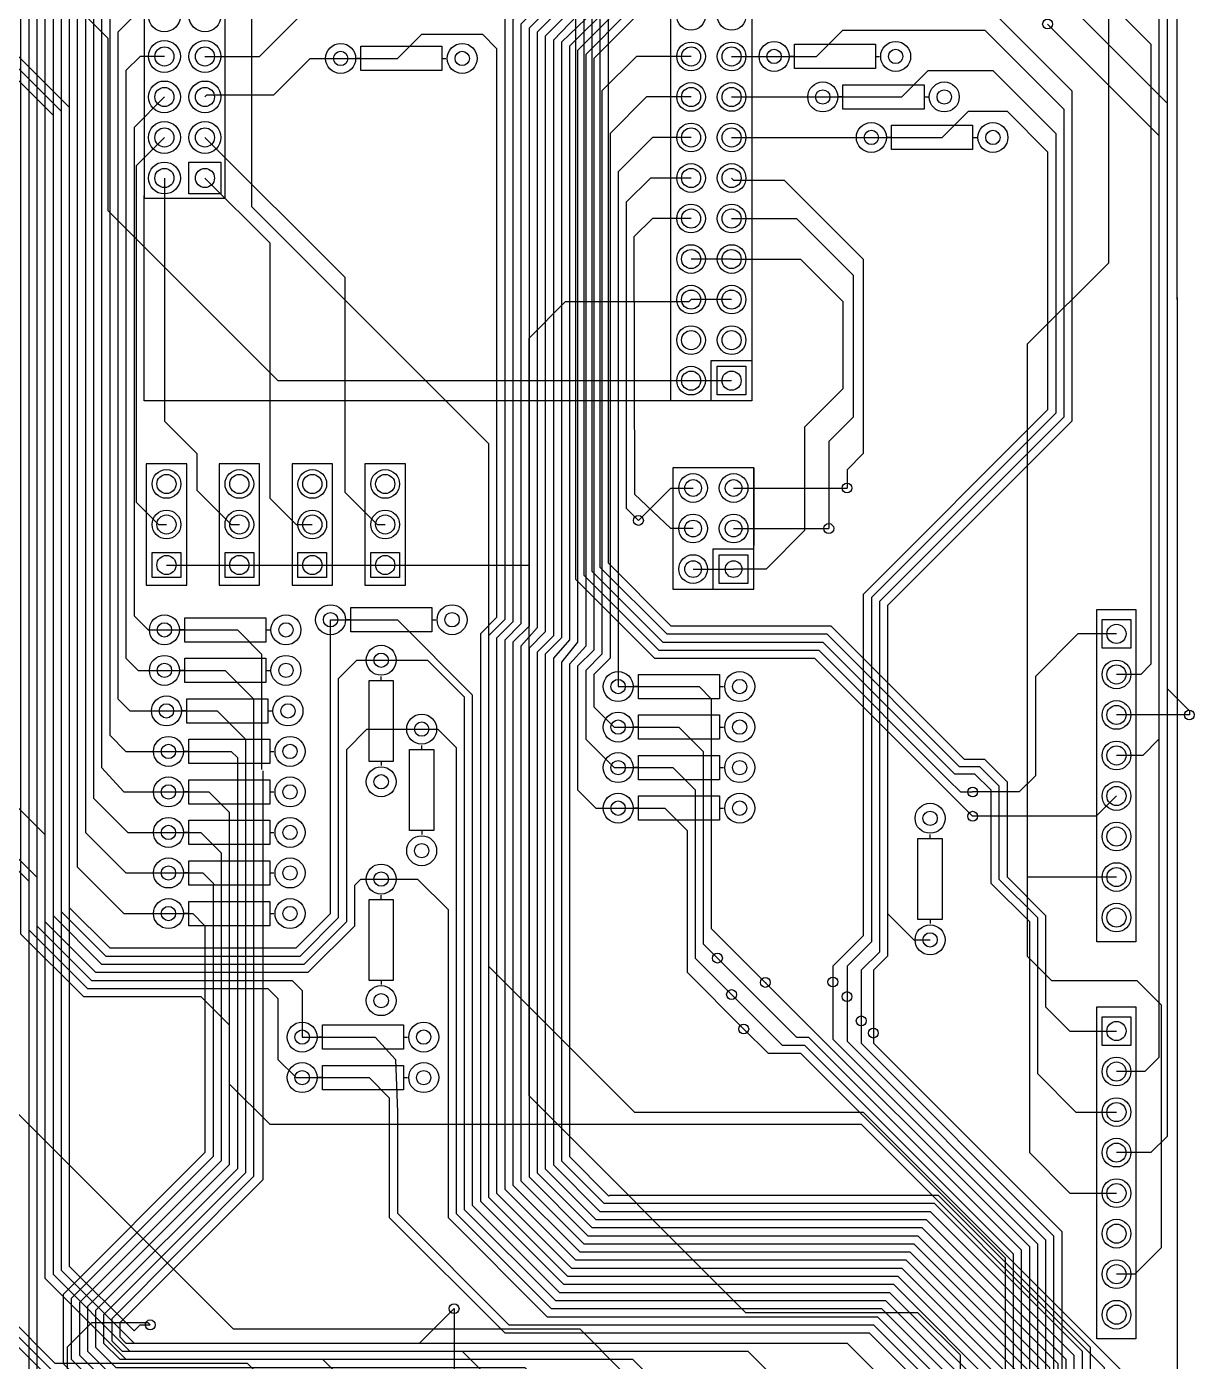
# Model space of a CAD drawing. Header units: millimetres. Extents: x 7 to 471, y -359 to -66.
# Drawn here: x 282.8 to 356, y -192.3 to -108.6 of the extents above; entities that cross this region are included whole.
import ezdxf

# ---------------------------------------------------------------- set-up
doc = ezdxf.new("R2010")
doc.units = ezdxf.units.MM

msp = doc.modelspace()

# ---------------------------------------------------------------- linework, layer by layer
for points in [[(241.935, -78.232), (247.777, -72.39), (348.234, -72.39), (350.647, -74.803), (350.647, -81.661), (350.647, -81.788), (350.647, -81.788), (350.647, -123.444)], [(354.965, -125.73), (354.965, -73.152)], [(249.428, -75.819), (272.669, -75.819), (276.733, -79.883), (276.733, -98.171), (287.909, -109.347), (287.909, -120.142), (298.577, -130.81), (327.025, -130.81)], [(318.897, -83.439), (318.897, -107.18), (316.357, -109.601), (316.357, -146.939), (315.341, -147.955), (315.341, -180.213), (318.516, -183.388), (339.217, -183.388), (347.98, -192.151), (347.98, -230.759), (340.106, -238.633), (330.581, -238.633), (329.565, -239.649), (329.565, -241.046)], [(319.405, -83.566), (319.405, -107.315), (316.865, -109.855), (316.865, -147.066), (315.849, -148.209), (315.849, -179.959), (318.77, -182.88), (339.471, -182.88), (348.488, -191.897), (348.488, -231.013), (340.36, -239.141), (337.185, -239.141), (336.677, -239.649), (336.677, -241.046)], [(319.913, -83.947), (319.913, -107.569), (317.373, -110.109), (317.373, -147.193), (316.357, -148.463), (316.357, -179.705), (319.024, -182.372), (339.725, -182.372), (348.996, -191.643), (348.996, -231.267), (343.789, -236.474), (343.789, -241.046)], [(311.023, -85.217), (311.023, -87.757), (309.88, -88.9), (298.704, -88.9), (297.053, -90.551), (297.053, -98.044), (296.926, -98.171), (296.926, -119.888), (311.785, -134.747), (311.785, -167.513)], [(282.956, -90.551), (282.956, -165.227), (286.639, -168.91), (297.487, -168.91)], [(320.421, -92.202), (320.421, -107.823), (317.881, -110.363), (317.881, -147.447), (316.865, -148.59), (316.865, -179.451), (319.331, -181.917), (319.387, -181.864), (339.979, -181.864), (349.504, -191.389), (349.504, -236.982), (350.901, -238.379), (350.901, -241.046)], [(283.464, -92.964), (283.464, -164.973), (286.893, -168.402), (299.466, -168.402), (300.101, -169.037), (300.101, -171.958)], [(282.448, -95.123), (282.448, -165.481), (286.385, -169.418), (293.751, -169.418), (295.529, -171.196), (295.529, -174.879), (298.069, -177.419), (335.153, -177.419), (350.393, -192.659), (350.393, -194.691)], [(283.972, -94.869), (283.972, -164.719), (287.147, -167.894), (300.482, -167.894), (303.403, -164.973), (303.403, -162.433), (303.784, -162.052), (305.054, -162.052)], [(284.48, -95.25), (284.48, -164.338), (287.528, -167.386), (300.228, -167.386), (302.895, -164.719), (302.895, -153.924), (304.165, -152.654), (307.594, -152.654)], [(291.465, -95.25), (291.338, -95.123), (288.671, -95.123), (286.004, -97.79), (286.004, -111.125)], [(324.485, -95.25), (324.358, -95.377), (319.913, -95.377), (317.246, -98.044), (317.246, -143.256), (322.199, -148.209), (332.232, -148.209), (342.138, -158.115)], [(327.025, -95.25), (346.71, -95.25), (354.33, -102.87), (354.33, -150.114), (355.727, -151.511), (355.727, -151.765)], [(291.465, -97.79), (289.306, -97.79), (286.512, -100.584), (286.512, -111.76)], [(301.498, -98.806), (304.546, -98.806), (305.943, -97.409), (314.452, -97.409), (316.865, -99.822), (316.865, -106.172), (314.325, -108.712), (314.325, -110.236)], [(324.485, -97.79), (319.532, -97.79), (317.754, -99.568), (317.754, -143.002), (322.453, -147.701), (332.486, -147.701), (340.614, -155.829)], [(327.025, -97.79), (345.44, -97.79), (353.822, -106.172), (353.822, -153.289), (352.806, -154.305), (351.155, -154.305)], [(245.872, -103.886), (245.872, -99.695), (247.015, -98.552), (270.256, -98.552), (282.194, -110.49), (282.194, -176.657), (295.783, -190.246), (317.5, -190.246), (320.294, -193.04), (320.294, -201.676), (322.326, -203.708)], [(250.317, -103.886), (250.317, -100.838), (251.841, -99.314), (271.145, -99.314), (285.496, -113.665), (285.496, -186.309), (289.56, -190.373), (289.941, -189.992), (290.576, -189.992)], [(305.308, -101.219), (309.753, -101.219), (312.039, -98.933), (314.833, -98.933), (316.357, -100.457), (316.357, -105.918), (313.817, -108.458), (313.817, -110.109)], [(252.857, -103.886), (252.857, -101.346), (254.381, -99.822), (270.891, -99.822), (284.988, -113.919), (284.988, -186.563), (289.56, -191.135), (307.467, -191.135), (309.626, -188.976)], [(255.397, -103.886), (255.397, -101.854), (256.921, -100.33), (270.637, -100.33), (284.48, -114.173), (284.48, -186.817), (289.306, -191.643), (310.134, -191.643), (312.293, -193.802), (312.293, -199.39), (314.071, -201.168), (315.341, -201.168)], [(291.465, -100.33), (288.544, -100.33), (287.02, -101.854), (287.02, -111.76)], [(324.485, -100.33), (320.675, -100.33), (318.262, -102.743), (318.262, -142.748), (322.707, -147.193), (332.74, -147.193), (339.598, -154.051)], [(327.025, -100.33), (343.916, -100.33), (353.314, -109.728), (353.314, -148.59), (352.679, -149.225), (351.155, -149.225)], [(263.017, -103.886), (263.017, -102.362), (263.398, -101.981), (270.002, -101.981), (276.225, -108.204), (276.225, -151.511), (283.972, -159.258), (283.972, -187.071), (289.052, -192.151), (301.371, -192.151), (305.435, -196.215), (305.435, -202.184), (306.959, -203.708), (308.229, -203.708)], [(291.465, -102.87), (289.052, -102.87), (287.528, -104.394), (287.528, -116.713)], [(302.133, -104.267), (304.8, -104.267), (306.324, -102.743), (314.579, -102.743), (315.849, -104.013), (315.849, -105.664), (313.309, -108.204), (313.309, -110.617)], [(321.437, -102.87), (318.717, -105.59), (318.77, -105.646), (318.77, -142.494), (322.961, -146.685), (332.994, -146.685), (341.302, -154.993), (342.572, -154.993), (343.789, -156.21), (343.789, -162.052), (346.202, -164.465), (346.202, -174.244), (348.615, -176.657), (351.155, -176.657)], [(285.496, -104.013), (285.496, -163.83), (288.036, -166.37), (299.72, -166.37), (301.879, -164.211), (301.879, -148.598), (301.879, -145.796)], [(317.373, -105.029), (317.373, -106.426), (314.833, -108.966), (314.833, -146.304), (313.817, -147.447), (313.817, -180.975), (317.754, -184.912), (338.455, -184.912), (346.456, -192.913), (346.456, -229.997), (339.344, -237.109), (309.753, -237.109), (308.229, -238.633), (308.229, -241.046)], [(291.465, -105.41), (289.56, -105.41), (288.036, -106.934), (288.036, -118.364)], [(301.244, -107.569), (303.53, -107.569), (305.054, -106.045), (310.769, -106.045), (312.801, -108.077), (312.801, -110.49)], [(317.881, -105.537), (317.881, -106.672), (315.341, -109.22), (315.341, -146.558), (314.325, -147.574), (314.325, -180.721), (318.008, -184.404), (338.709, -184.404), (346.964, -192.659), (346.964, -230.251), (339.598, -237.617), (316.611, -237.617), (315.341, -238.887), (315.341, -241.046)], [(318.389, -106.053), (318.389, -106.807), (315.849, -109.474), (315.849, -146.804), (314.833, -147.82), (314.833, -180.467), (318.262, -183.896), (338.963, -183.896), (347.472, -192.405), (347.472, -230.505), (339.852, -238.125), (323.723, -238.125), (322.453, -239.395), (322.453, -241.046)], [(324.485, -105.41), (321.31, -105.41), (319.278, -107.442), (319.278, -142.24), (323.215, -146.177), (333.248, -146.177), (340.106, -153.035)], [(347.98, -107.061), (354.33, -113.411), (354.33, -178.181), (353.314, -179.197), (351.155, -179.197)], [(284.988, -107.569), (284.988, -164.084), (287.782, -166.878), (299.974, -166.878), (302.387, -164.465), (302.387, -149.479), (303.53, -148.336), (305.054, -148.336)], [(294.005, -110.49), (297.434, -110.49), (300.355, -107.569), (301.244, -107.569)], [(291.465, -107.95), (289.56, -107.95), (288.544, -108.966), (288.544, -119.126)], [(324.485, -107.95), (321.056, -107.95), (318.389, -110.617), (318.389, -147.32)], [(327.025, -107.95), (327.152, -108.077), (343.789, -108.077), (348.361, -112.649), (348.361, -133.35), (336.804, -144.907), (336.804, -166.878), (335.915, -167.767), (335.915, -171.704)], [(346.837, -108.458), (353.822, -115.443), (353.822, -173.228), (352.933, -174.117), (351.155, -174.117)], [(302.514, -110.617), (306.07, -110.617), (307.594, -109.093), (311.404, -109.093), (312.293, -109.982), (312.293, -145.656), (311.277, -146.672), (311.277, -182.245), (316.484, -187.452), (337.185, -187.452), (343.916, -194.183), (343.916, -210.185), (337.439, -216.662), (330.708, -216.662), (329.946, -217.424), (329.946, -218.567)], [(329.692, -110.49), (332.359, -110.49), (334.01, -108.839), (342.9, -108.839), (347.853, -113.792), (347.853, -133.096), (336.296, -144.653), (336.296, -166.624), (335.153, -167.767), (335.153, -170.942)], [(313.817, -110.109), (313.817, -146.058), (312.801, -147.074), (312.801, -181.483), (317.246, -185.928), (337.947, -185.928), (345.44, -193.421), (345.44, -229.489), (338.836, -236.093), (294.894, -236.093), (294.005, -236.982), (294.005, -241.046)], [(314.325, -110.155), (314.325, -146.192), (313.309, -147.208), (313.309, -181.229), (317.5, -185.42), (338.201, -185.42), (345.948, -193.167), (345.948, -229.743), (339.09, -236.601), (302.895, -236.601), (301.117, -238.379), (301.117, -241.046)], [(303.784, -110.617), (303.784, -109.855)], [(303.784, -109.855), (308.864, -109.855)], [(308.864, -109.855), (308.864, -110.617)], [(330.962, -110.49), (330.962, -109.728)], [(330.962, -109.728), (336.042, -109.728)], [(336.042, -109.728), (336.042, -110.49)], [(286.004, -111.125), (286.004, -161.29), (288.925, -164.211), (291.719, -164.211)], [(313.309, -110.617), (313.309, -145.926), (312.293, -146.942), (312.293, -181.737), (316.992, -186.436), (337.693, -186.436), (344.932, -193.675), (344.932, -229.235), (338.582, -235.585), (289.052, -235.585), (286.893, -237.744), (286.893, -241.046)], [(291.465, -110.49), (289.941, -110.49), (289.052, -111.379), (289.052, -127.381)], [(294.005, -113.03), (294.132, -112.903), (298.323, -112.903), (300.609, -110.617), (302.514, -110.617)], [(303.784, -110.617), (303.53, -110.617)], [(303.784, -111.379), (303.784, -110.617)], [(308.864, -110.617), (309.118, -110.617)], [(308.864, -110.617), (308.864, -111.379)], [(312.801, -110.49), (312.801, -145.791), (311.785, -146.807), (311.785, -181.991), (316.738, -186.944), (337.439, -186.944), (344.424, -193.929), (344.424, -210.439), (337.185, -217.678), (337.185, -218.567)], [(324.485, -110.49), (321.056, -110.49), (318.897, -112.649), (318.897, -139.446)], [(327.025, -110.49), (329.692, -110.49)], [(330.962, -110.49), (330.708, -110.49)], [(330.962, -111.252), (330.962, -110.49)], [(336.042, -111.252), (330.962, -111.252)], [(336.042, -110.49), (336.296, -110.49)], [(336.042, -110.49), (336.042, -111.252)], [(286.512, -111.76), (286.512, -159.131), (289.052, -161.671), (291.719, -161.671)], [(287.02, -111.76), (287.02, -156.972), (289.179, -159.131), (291.719, -159.131)], [(308.864, -111.379), (303.784, -111.379)], [(332.74, -113.03), (337.693, -113.03), (339.344, -111.379), (343.408, -111.379), (347.345, -115.316), (347.345, -132.842), (335.788, -144.399), (335.788, -165.989), (334.264, -167.513), (334.264, -169.418)], [(334.01, -113.03), (334.01, -112.268)], [(334.01, -112.268), (339.09, -112.268)], [(339.09, -112.268), (339.09, -113.03)], [(291.465, -113.03), (289.56, -114.935), (289.56, -142.875)], [(324.485, -113.03), (321.691, -113.03), (319.405, -115.316), (319.405, -141.351)], [(327.025, -113.03), (332.74, -113.03)], [(334.01, -113.03), (333.756, -113.03)], [(334.01, -113.792), (334.01, -113.03)], [(339.09, -113.03), (339.344, -113.03)], [(339.09, -113.03), (339.09, -113.792)], [(335.788, -115.57), (340.233, -115.57), (341.884, -113.919), (344.297, -113.919), (346.837, -116.459), (346.837, -132.649), (335.28, -144.206), (335.28, -165.608), (333.375, -167.513), (333.375, -168.656)], [(339.09, -113.792), (334.01, -113.792)], [(337.058, -115.57), (337.058, -114.808)], [(337.058, -114.808), (342.138, -114.808)], [(342.138, -114.808), (342.138, -115.57)], [(291.465, -115.57), (289.687, -117.348), (289.687, -138.43), (291.084, -139.827), (291.592, -139.827)], [(294.005, -115.57), (302.768, -124.333), (302.768, -137.795), (304.8, -139.827), (305.308, -139.827)], [(324.485, -115.57), (322.072, -115.57), (319.913, -117.729), (319.913, -144.78)], [(327.025, -115.57), (335.788, -115.57)], [(337.058, -115.57), (336.804, -115.57)], [(337.058, -116.332), (337.058, -115.57)], [(342.138, -115.57), (342.392, -115.57)], [(342.138, -115.57), (342.138, -116.332)], [(287.528, -116.713), (287.528, -155.067), (288.925, -156.591), (291.719, -156.591)], [(342.138, -116.332), (337.058, -116.332)], [(288.036, -118.364), (288.036, -153.035), (289.052, -154.051), (291.719, -154.051)], [(291.465, -118.11), (291.465, -133.35), (293.497, -135.382), (293.497, -137.668), (295.656, -139.827), (296.164, -139.827)], [(294.005, -118.11), (298.069, -122.174), (298.069, -138.176), (299.72, -139.827), (300.736, -139.827)], [(324.485, -118.11), (321.945, -118.11), (320.421, -119.634), (320.421, -138.811), (321.183, -139.573)], [(327.025, -118.11), (327.152, -118.237), (330.327, -118.237), (335.28, -123.19), (335.28, -135.382), (334.264, -136.398), (334.264, -137.541)], [(288.544, -119.126), (288.544, -150.749), (289.306, -151.511), (291.592, -151.511)], [(323.215, -132.08), (290.195, -132.08), (290.195, -119.197)], [(324.485, -120.65), (322.072, -120.65), (320.906, -121.793), (320.929, -137.922)], [(327.025, -120.65), (331.089, -120.65), (334.645, -124.206), (334.645, -133.096), (333.121, -134.62), (333.121, -140.081)], [(327.025, -123.19), (324.485, -123.19)], [(327.025, -123.19), (331.343, -123.19), (334.01, -125.857), (334.01, -131.318), (331.597, -133.731), (331.597, -140.208), (329.184, -142.621), (327.152, -142.621)], [(350.647, -123.444), (345.567, -128.524), (345.567, -166.878), (347.091, -168.402), (352.425, -168.402), (353.949, -169.926), (353.949, -185.166), (352.298, -186.817), (351.155, -186.817)], [(245.872, -129.794), (245.872, -125.857), (247.65, -124.079), (268.605, -124.079), (275.717, -131.191), (275.717, -154.178), (283.464, -161.925), (283.464, -206.883), (284.988, -208.407), (284.988, -209.677), (285.369, -209.677)], [(250.317, -129.794), (250.317, -126.111), (251.841, -124.587), (272.161, -124.587), (277.749, -130.175), (277.749, -178.816), (278.638, -179.705), (278.638, -186.423), (284.602, -192.387), (296.654, -192.387), (299.212, -194.945), (299.212, -198.247)], [(252.857, -129.794), (252.857, -126.873), (254.635, -125.095), (271.907, -125.095), (277.241, -130.429), (277.241, -179.07), (278.13, -179.959), (278.13, -186.556), (284.414, -192.84), (296.345, -192.84), (298.323, -194.818), (298.323, -199.644), (299.847, -201.168), (301.117, -201.168)], [(257.937, -129.794), (257.937, -127.508), (259.334, -126.111), (271.399, -126.111), (276.225, -130.937), (276.225, -185.293), (284.226, -193.294), (290.449, -193.294), (291.465, -194.31), (291.465, -202.311), (292.862, -203.708), (294.005, -203.708)], [(339.852, -231.394), (341.376, -229.87), (341.376, -191.897), (338.709, -189.23), (327.914, -189.23), (314.325, -175.641), (314.325, -128.143), (316.611, -125.857), (324.358, -125.857), (324.485, -125.73)], [(327.025, -125.73), (324.485, -125.73)], [(354.965, -125.603), (354.965, -203.073)], [(265.557, -129.794), (265.557, -128.524), (266.446, -127.635), (271.399, -127.635), (275.209, -131.445), (275.209, -154.432), (282.956, -162.179), (282.956, -163.957), (282.956, -163.957), (282.956, -164.066), (282.956, -207.137), (284.48, -208.661), (284.48, -210.01), (285.417, -210.947), (322.707, -210.947), (325.755, -213.995), (325.755, -232.537)], [(289.052, -127.381), (289.052, -148.209), (289.814, -148.971), (291.465, -148.971)], [(325.755, -132.08), (325.755, -129.54), (328.295, -129.54)], [(290.322, -141.732), (290.322, -143.637), (292.862, -143.637), (292.862, -136.017), (290.322, -136.017)], [(290.322, -136.017), (290.322, -141.732)], [(294.894, -141.732), (294.894, -143.637), (297.434, -143.637), (297.434, -136.017), (294.894, -136.017)], [(294.894, -136.017), (294.894, -141.732)], [(299.466, -141.732), (299.466, -143.637), (302.006, -143.637), (302.006, -136.017), (299.466, -136.017)], [(299.466, -136.017), (299.466, -141.732)], [(304.038, -141.732), (304.038, -143.637), (306.578, -143.637), (306.578, -136.017), (304.038, -136.017)], [(304.038, -136.017), (304.038, -141.732)], [(328.422, -136.271), (323.342, -136.271), (323.342, -143.891), (328.422, -143.891), (328.422, -136.271), (328.422, -141.139)], [(324.612, -140.081), (323.215, -140.081), (320.929, -137.922)], [(321.183, -139.573), (323.215, -137.541), (324.612, -137.541)], [(327.152, -137.541), (334.264, -137.541)], [(318.897, -139.446), (318.897, -147.955), (317.881, -148.971), (317.881, -153.289), (319.659, -155.067), (319.913, -155.067)], [(327.152, -140.081), (333.121, -140.081)], [(319.405, -141.351), (319.405, -148.209), (318.389, -149.225), (318.389, -151.257), (319.659, -152.527), (319.913, -152.527)], [(325.88, -143.891), (325.88, -141.351), (328.422, -141.351)], [(289.56, -142.875), (289.56, -145.542), (290.449, -146.431), (291.465, -146.431)], [(291.592, -142.367), (296.164, -142.367)], [(296.164, -142.367), (300.736, -142.367)], [(300.736, -142.367), (305.308, -142.367)], [(305.308, -142.367), (314.325, -142.367)], [(324.612, -142.621), (327.152, -142.621)], [(303.149, -145.796), (303.149, -145.034)], [(303.149, -145.034), (308.229, -145.034)], [(308.229, -145.034), (308.229, -145.796)], [(319.913, -144.78), (319.913, -149.987)], [(349.935, -165.985), (349.935, -145.165)], [(349.935, -145.165), (352.375, -145.165)], [(352.375, -145.165), (352.375, -165.985)], [(292.735, -146.431), (292.735, -145.669)], [(292.735, -145.669), (297.815, -145.669)], [(297.815, -145.669), (297.815, -146.431)], [(301.879, -145.796), (306.07, -145.796), (310.769, -150.495), (310.769, -151.257)], [(303.149, -145.796), (302.895, -145.796)], [(303.149, -146.558), (303.149, -145.796)], [(308.229, -145.796), (308.483, -145.796)], [(308.229, -145.796), (308.229, -146.558)], [(291.465, -146.431), (296.037, -146.431), (297.561, -147.955), (297.561, -155.194)], [(292.735, -146.431), (292.481, -146.431)], [(292.735, -147.193), (292.735, -146.431)], [(297.815, -147.193), (292.735, -147.193)], [(297.815, -146.431), (298.069, -146.431)], [(297.815, -146.431), (297.815, -147.193)], [(308.229, -146.558), (303.149, -146.558)], [(318.389, -147.211), (318.389, -147.701), (317.373, -148.717), (317.373, -156.464), (318.516, -157.607), (319.913, -157.607)], [(351.155, -146.685), (348.742, -146.685), (346.075, -149.352), (346.075, -155.575), (345.059, -156.591), (342.138, -156.591)], [(292.735, -148.971), (292.735, -148.209)], [(292.735, -148.209), (297.815, -148.209)], [(297.815, -148.209), (297.815, -148.971)], [(305.054, -148.336), (307.968, -148.336), (310.261, -150.629), (310.261, -151.765)], [(291.465, -148.971), (295.275, -148.971), (297.053, -150.749), (297.053, -155.321)], [(292.735, -148.971), (292.481, -148.971)], [(292.735, -149.733), (292.735, -148.971)], [(297.815, -149.733), (292.735, -149.733)], [(297.815, -148.971), (298.069, -148.971)], [(297.815, -148.971), (297.815, -149.733)], [(304.292, -149.606), (305.054, -149.606)], [(304.292, -154.686), (304.292, -149.606)], [(305.054, -149.606), (305.054, -149.352)], [(305.054, -149.606), (305.816, -149.606)], [(305.816, -149.606), (305.816, -154.686)], [(321.183, -149.987), (321.183, -149.225)], [(321.183, -149.225), (326.263, -149.225)], [(326.263, -149.225), (326.263, -149.987)], [(319.913, -149.987), (324.993, -149.987), (325.755, -150.749), (325.755, -165.145), (329.139, -168.529), (329.184, -168.529)], [(321.183, -149.987), (320.929, -149.987)], [(321.183, -150.749), (321.183, -149.987)], [(326.263, -149.987), (326.517, -149.987)], [(326.263, -149.987), (326.263, -150.749)], [(292.862, -151.511), (292.862, -150.749)], [(292.862, -150.749), (297.942, -150.749)], [(297.942, -150.749), (297.942, -151.511)], [(310.769, -151.257), (310.769, -182.499), (316.23, -187.96), (336.931, -187.96), (343.408, -194.437), (343.408, -209.931), (337.185, -216.154), (323.596, -216.154), (322.707, -217.043), (322.707, -218.567)], [(326.263, -150.749), (321.183, -150.749)], [(291.592, -151.511), (294.767, -151.511), (296.545, -153.289), (296.545, -155.194)], [(292.862, -151.511), (292.608, -151.511)], [(292.862, -152.273), (292.862, -151.511)], [(297.942, -151.511), (298.196, -151.511)], [(297.942, -151.511), (297.942, -152.273)], [(310.261, -151.765), (310.261, -182.753), (315.976, -188.468), (336.677, -188.468), (342.9, -194.691), (342.9, -209.677), (336.931, -215.646), (316.611, -215.646), (315.595, -216.662), (315.595, -218.567)], [(321.183, -152.527), (321.183, -151.765)], [(321.183, -151.765), (326.263, -151.765)], [(326.263, -151.765), (326.263, -152.527)], [(355.727, -151.765), (351.155, -151.765)], [(297.942, -152.273), (292.862, -152.273)], [(307.594, -152.654), (308.61, -152.654), (309.753, -153.797), (309.753, -164.846)], [(319.913, -152.527), (323.723, -152.527)], [(321.183, -152.527), (320.929, -152.527)], [(321.183, -153.289), (321.183, -152.527)], [(323.723, -152.527), (325.247, -154.051), (325.247, -166.116), (326.136, -167.005)], [(326.263, -152.527), (326.517, -152.527)], [(326.263, -152.527), (326.263, -153.289)], [(340.106, -153.035), (341.61, -154.539), (342.88, -154.539), (344.297, -155.956), (344.297, -161.917), (346.71, -164.33), (346.71, -170.053), (348.234, -171.577), (351.155, -171.577)], [(292.989, -154.051), (292.989, -153.289)], [(292.989, -153.289), (298.069, -153.289)], [(298.069, -153.289), (298.069, -154.051)], [(307.594, -153.924), (307.594, -153.67)], [(326.263, -153.289), (321.183, -153.289)], [(295.529, -154.051), (295.656, -154.051), (296.037, -154.432), (296.037, -180.213), (287.147, -189.103), (287.147, -191.389), (288.417, -192.659), (314.071, -192.659), (315.341, -193.929), (315.341, -196.088)], [(291.719, -154.051), (295.529, -154.051)], [(292.989, -154.051), (292.735, -154.051)], [(292.989, -154.813), (292.989, -154.051)], [(298.069, -154.051), (298.323, -154.051)], [(298.069, -154.051), (298.069, -154.813)], [(305.054, -154.686), (304.292, -154.686)], [(305.054, -154.686), (305.054, -154.94)], [(305.816, -154.686), (305.054, -154.686)], [(306.832, -153.924), (307.594, -153.924)], [(306.832, -159.004), (306.832, -153.924)], [(307.594, -153.924), (308.356, -153.924)], [(308.356, -153.924), (308.356, -159.004)], [(321.183, -155.067), (321.183, -154.305)], [(321.183, -154.305), (326.263, -154.305)], [(326.263, -154.305), (326.263, -155.067)], [(339.598, -154.051), (340.995, -155.448), (342.265, -155.448), (343.281, -156.464), (343.281, -162.306), (345.694, -164.719), (345.694, -179.197), (348.234, -181.737), (351.155, -181.737)], [(296.545, -155.194), (296.545, -180.467), (287.655, -189.357), (287.655, -191.135), (288.671, -192.151), (319.659, -192.151)], [(297.053, -155.321), (297.053, -180.688), (288.163, -189.611), (288.163, -191), (288.806, -191.643), (328.041, -191.643), (329.438, -193.04), (329.438, -196.088)], [(297.625, -155.258), (297.625, -180.912), (288.671, -189.865), (288.671, -190.754), (289.052, -191.135), (334.264, -191.135), (336.55, -193.421), (336.55, -196.088)], [(298.069, -154.813), (292.989, -154.813)], [(319.913, -155.067), (323.342, -155.067), (324.739, -156.464), (324.739, -167.005), (327.025, -169.291)], [(321.183, -155.067), (320.929, -155.067)], [(321.183, -155.829), (321.183, -155.067)], [(326.263, -155.067), (326.517, -155.067)], [(326.263, -155.067), (326.263, -155.829)], [(292.989, -156.591), (292.989, -155.829)], [(292.989, -155.829), (298.069, -155.829)], [(298.069, -155.829), (298.069, -156.591)], [(326.263, -155.829), (321.183, -155.829)], [(340.614, -155.829), (341.376, -156.591), (342.138, -156.591)], [(291.719, -156.591), (294.259, -156.591), (295.529, -157.861), (295.529, -164.211)], [(292.989, -156.591), (292.735, -156.591)], [(292.989, -157.353), (292.989, -156.591)], [(298.069, -156.591), (298.323, -156.591)], [(298.069, -156.591), (298.069, -157.353)], [(321.183, -157.607), (321.183, -156.845)], [(321.183, -156.845), (326.263, -156.845)], [(326.263, -156.845), (326.263, -157.607)], [(351.155, -156.845), (349.885, -158.115), (342.138, -158.115)], [(298.069, -157.353), (292.989, -157.353)], [(319.913, -157.607), (322.834, -157.607), (324.231, -159.004), (324.231, -167.894), (327.787, -171.45)], [(321.183, -157.607), (320.929, -157.607)], [(321.183, -158.369), (321.183, -157.607)], [(326.263, -157.607), (326.517, -157.607)], [(326.263, -157.607), (326.263, -158.369)], [(292.989, -159.131), (292.989, -158.369)], [(292.989, -158.369), (298.069, -158.369)], [(298.069, -158.369), (298.069, -159.131)], [(326.263, -158.369), (321.183, -158.369)], [(291.719, -159.131), (293.751, -159.131), (295.021, -160.401), (295.021, -164.211)], [(292.989, -159.131), (292.735, -159.131)], [(292.989, -159.893), (292.989, -159.131)], [(298.069, -159.131), (298.323, -159.131)], [(298.069, -159.131), (298.069, -159.893)], [(307.594, -159.004), (306.832, -159.004)], [(307.594, -159.004), (307.594, -159.258)], [(308.356, -159.004), (307.594, -159.004)], [(338.709, -159.512), (339.471, -159.512)], [(338.709, -164.592), (338.709, -159.512)], [(339.471, -159.512), (339.471, -159.258)], [(339.471, -159.512), (340.233, -159.512)], [(340.233, -159.512), (340.233, -164.592)], [(298.069, -159.893), (292.989, -159.893)], [(292.989, -161.671), (292.989, -160.909)], [(292.989, -160.909), (298.069, -160.909)], [(298.069, -160.909), (298.069, -161.671)], [(291.719, -161.671), (293.878, -161.671), (294.567, -162.36), (294.513, -162.414), (294.513, -164.719)], [(292.989, -161.671), (292.735, -161.671)], [(292.989, -162.433), (292.989, -161.671)], [(298.069, -161.671), (298.323, -161.671)], [(298.069, -161.671), (298.069, -162.433)], [(305.054, -162.052), (307.34, -162.052), (309.245, -163.957), (309.245, -167.259)], [(351.155, -161.925), (345.567, -161.925)], [(295.529, -163.053), (295.529, -179.959), (286.639, -188.849), (286.639, -191.643), (288.163, -193.167), (306.959, -193.167), (308.229, -194.437), (308.229, -196.088)], [(298.069, -162.433), (292.989, -162.433)], [(305.054, -163.322), (305.054, -163.068)], [(294.513, -163.243), (294.513, -179.451), (285.623, -188.341), (285.623, -192.151), (287.655, -194.183), (293.116, -194.183), (294.005, -195.072), (294.005, -196.088)], [(295.021, -163.21), (295.021, -179.705), (286.131, -188.595), (286.131, -191.897), (287.909, -193.675), (300.101, -193.675), (301.117, -194.691), (301.117, -196.088)], [(292.989, -164.211), (292.989, -163.449)], [(292.989, -163.449), (298.069, -163.449)], [(298.069, -163.449), (298.069, -164.211)], [(304.292, -163.322), (305.054, -163.322)], [(304.292, -168.402), (304.292, -163.322)], [(305.054, -163.322), (305.816, -163.322)], [(305.816, -163.322), (305.816, -168.402)], [(291.719, -164.211), (293.243, -164.211), (294.005, -164.973), (294.005, -169.418)], [(292.989, -164.211), (292.735, -164.211)], [(292.989, -164.973), (292.989, -164.211)], [(298.069, -164.211), (298.323, -164.211)], [(298.069, -164.211), (298.069, -164.973)], [(336.804, -164.211), (338.455, -165.862), (339.471, -165.862)], [(339.471, -164.592), (338.709, -164.592)], [(339.471, -164.592), (339.471, -164.846)], [(340.233, -164.592), (339.471, -164.592)], [(298.069, -164.973), (292.989, -164.973)], [(309.753, -164.846), (309.753, -183.007), (315.722, -188.976), (336.423, -188.976), (342.392, -194.945), (342.392, -209.423), (336.677, -215.138), (309.245, -215.138), (308.483, -215.9), (308.483, -218.567)], [(352.375, -165.985), (349.935, -165.985)], [(326.136, -167.005), (331.089, -171.958), (331.851, -171.958), (345.186, -185.293), (345.186, -230.505), (339.09, -236.601), (306.705, -236.601), (304.673, -238.633), (304.673, -255.905), (301.117, -259.461), (301.117, -263.525)], [(309.245, -167.259), (309.245, -183.261), (315.468, -189.484), (336.169, -189.484), (341.884, -195.199), (341.884, -209.169), (336.423, -214.63), (302.514, -214.63), (301.244, -215.9), (301.244, -218.567)], [(311.785, -167.513), (320.929, -176.657), (335.28, -176.657), (351.409, -192.786), (351.409, -194.945)], [(297.487, -168.91), (297.942, -168.91), (298.577, -169.545), (298.577, -173.355), (299.72, -174.498), (300.101, -174.498)], [(305.054, -168.402), (304.292, -168.402)], [(305.054, -168.402), (305.054, -168.656)], [(305.816, -168.402), (305.054, -168.402)], [(329.139, -168.529), (345.694, -185.084), (345.694, -230.759), (339.344, -237.109), (312.801, -237.109), (311.277, -238.633), (311.277, -255.397), (308.229, -258.445), (308.229, -263.525)], [(333.375, -168.504), (333.375, -172.085), (346.202, -184.912), (346.202, -231.013), (339.598, -237.617), (320.167, -237.617), (318.643, -239.141), (318.643, -255.905), (315.341, -259.207), (315.341, -263.525)], [(294.005, -169.418), (294.005, -179.197), (285.115, -188.087), (285.115, -192.405), (286.893, -194.183), (286.893, -196.088)], [(327.025, -169.291), (330.2, -172.466), (331.597, -172.466), (344.678, -185.547), (344.678, -230.251), (338.836, -236.093), (299.212, -236.093), (297.434, -237.871), (297.434, -258.064), (294.005, -261.493), (294.005, -263.525)], [(334.264, -169.418), (334.264, -172.212), (346.71, -184.658), (346.71, -231.267), (339.852, -238.125), (328.168, -238.125), (326.009, -240.284), (326.009, -256.921), (322.58, -260.35), (322.58, -263.525)], [(349.935, -190.877), (349.935, -170.057)], [(349.935, -170.057), (352.375, -170.057)], [(352.375, -170.057), (352.375, -190.877)], [(327.787, -171.45), (329.311, -172.974), (331.356, -172.974), (344.17, -185.788), (344.17, -229.997), (338.582, -235.585), (293.37, -235.585), (289.433, -239.522), (289.433, -258.699), (286.893, -261.239), (286.893, -263.525)], [(301.371, -171.958), (301.371, -171.196)], [(301.371, -171.196), (306.451, -171.196)], [(306.451, -171.196), (306.451, -171.958)], [(335.153, -170.942), (335.153, -172.339), (347.218, -184.404), (347.218, -231.521), (340.106, -238.633), (334.518, -238.633), (332.359, -240.792), (332.359, -257.048), (329.692, -259.715), (329.692, -263.525)], [(300.101, -171.958), (304.673, -171.958), (305.943, -173.355), (306.07, -176.657)], [(301.371, -171.958), (301.117, -171.958)], [(301.371, -172.72), (301.371, -171.958)], [(306.451, -171.958), (306.705, -171.958)], [(306.451, -171.958), (306.451, -172.72)], [(335.915, -171.704), (335.915, -172.339), (347.726, -184.15), (347.726, -231.775), (339.852, -239.649), (339.852, -254.127), (336.931, -257.048), (336.931, -263.525)], [(306.451, -172.72), (301.371, -172.72)], [(301.371, -174.498), (301.371, -173.736)], [(301.371, -173.736), (306.451, -173.736)], [(306.451, -173.736), (306.451, -174.498)], [(300.101, -174.498), (304.292, -174.498), (305.562, -175.768), (305.562, -178.816)], [(301.371, -174.498), (301.117, -174.498)], [(301.371, -175.26), (301.371, -174.498)], [(306.451, -174.498), (306.705, -174.498)], [(306.451, -174.498), (306.451, -175.26)], [(306.451, -175.26), (301.371, -175.26)], [(306.07, -176.657), (306.07, -182.999), (313.063, -189.992), (335.915, -189.992), (341.376, -195.453), (341.376, -208.915), (336.169, -214.122), (295.529, -214.122), (294.005, -215.646), (294.005, -218.567)], [(305.562, -178.816), (305.562, -183.261), (312.801, -190.5), (335.661, -190.5), (340.868, -195.707), (340.868, -208.661), (335.915, -213.614), (288.544, -213.614), (286.893, -215.265), (286.893, -218.567)], [(309.626, -188.976), (309.626, -194.056), (311.023, -195.453), (311.023, -196.85)], [(290.576, -189.992), (290.449, -189.865), (286.893, -189.865), (285.369, -191.389), (285.369, -198.882), (274.828, -209.423), (274.828, -215.9), (277.876, -218.948), (277.876, -222.377), (280.162, -224.663), (281.051, -224.663)], [(352.375, -190.877), (349.935, -190.877)], [(319.405, -192.151), (320.802, -192.151), (322.326, -193.675), (322.326, -196.088)]]:
    msp.add_lwpolyline(points)
for points in [[(290.195, -119.38), (295.275, -119.38), (295.275, -78.74), (290.195, -78.74), (290.195, -119.38)], [(328.295, -132.08), (323.215, -132.08), (323.215, -81.28), (328.295, -81.28), (328.295, -132.08)], [(293.005, -119.11), (293.005, -117.11), (295.005, -117.11), (295.005, -119.11)], [(326.125, -131.71), (326.125, -129.91), (327.925, -129.91), (327.925, -131.71)], [(290.692, -143.154), (290.692, -141.58), (292.492, -141.58), (292.492, -143.154)], [(295.264, -143.154), (295.264, -141.58), (297.064, -141.58), (297.064, -143.154)], [(299.836, -143.154), (299.836, -141.58), (301.636, -141.58), (301.636, -143.154)], [(304.408, -143.154), (304.408, -141.58), (306.208, -141.58), (306.208, -143.154)], [(326.252, -143.521), (326.252, -141.721), (328.052, -141.721), (328.052, -143.521)], [(352.055, -145.785), (352.055, -147.585), (350.255, -147.585), (350.255, -145.785)], [(352.055, -170.677), (352.055, -172.477), (350.255, -172.477), (350.255, -170.677)]]:
    msp.add_lwpolyline(points, close=True)
for centre, radius in [((291.465, -107.95), 1), ((294.005, -107.95), 1), ((324.485, -107.95), 0.9), ((327.025, -107.95), 0.9), ((346.837, -108.458), 0.31), ((291.465, -110.49), 1), ((294.005, -110.49), 1), ((329.692, -110.49), 0.94), ((337.312, -110.49), 0.94), ((291.465, -110.49), 0.6), ((294.005, -110.49), 0.6), ((302.514, -110.617), 0.94), ((302.514, -110.617), 0.45), ((310.134, -110.617), 0.94), ((310.134, -110.617), 0.45), ((324.485, -110.49), 0.9), ((324.485, -110.49), 0.6), ((327.025, -110.49), 0.9), ((327.025, -110.49), 0.6), ((329.692, -110.49), 0.45), ((337.312, -110.49), 0.45), ((291.465, -113.03), 1), ((294.005, -113.03), 1), ((332.74, -113.03), 0.94), ((340.36, -113.03), 0.94), ((291.465, -113.03), 0.6), ((294.005, -113.03), 0.6), ((324.485, -113.03), 0.9), ((324.485, -113.03), 0.6), ((327.025, -113.03), 0.9), ((327.025, -113.03), 0.6), ((332.74, -113.03), 0.45), ((340.36, -113.03), 0.45), ((291.465, -115.57), 1), ((294.005, -115.57), 1), ((291.465, -115.57), 0.6), ((294.005, -115.57), 0.6), ((324.485, -115.57), 0.9), ((324.485, -115.57), 0.6), ((327.025, -115.57), 0.9), ((327.025, -115.57), 0.6), ((335.788, -115.57), 0.94), ((335.788, -115.57), 0.45), ((343.408, -115.57), 0.94), ((343.408, -115.57), 0.45), ((291.465, -118.11), 1), ((291.465, -118.11), 0.6), ((294.005, -118.11), 0.6), ((324.485, -118.11), 0.9), ((324.485, -118.11), 0.6), ((327.025, -118.11), 0.9), ((327.025, -118.11), 0.6), ((324.485, -120.65), 0.9), ((324.485, -120.65), 0.6), ((327.025, -120.65), 0.9), ((327.025, -120.65), 0.6), ((324.485, -123.19), 0.9), ((324.485, -123.19), 0.6), ((327.025, -123.19), 0.9), ((327.025, -123.19), 0.6), ((324.485, -125.73), 0.9), ((324.485, -125.73), 0.6), ((327.025, -125.73), 0.9), ((327.025, -125.73), 0.6), ((324.485, -128.27), 0.9), ((324.485, -128.27), 0.6), ((327.025, -128.27), 0.9), ((327.025, -128.27), 0.6), ((324.485, -130.81), 0.9), ((324.485, -130.81), 0.6), ((327.025, -130.81), 0.6), ((291.592, -137.287), 0.9), ((291.592, -137.287), 0.6), ((296.164, -137.287), 0.9), ((296.164, -137.287), 0.6), ((300.736, -137.287), 0.9), ((300.736, -137.287), 0.6), ((305.308, -137.287), 0.9), ((305.308, -137.287), 0.6), ((324.612, -137.541), 0.9), ((324.612, -137.541), 0.525), ((327.152, -137.541), 0.9), ((327.152, -137.541), 0.525), ((334.264, -137.541), 0.31), ((291.592, -139.827), 0.9), ((291.592, -139.827), 0.6), ((296.164, -139.827), 0.9), ((296.164, -139.827), 0.6), ((300.736, -139.827), 0.9), ((300.736, -139.827), 0.6), ((305.308, -139.827), 0.9), ((305.308, -139.827), 0.6), ((321.183, -139.573), 0.31), ((324.612, -140.081), 0.9), ((324.612, -140.081), 0.525), ((327.152, -140.081), 0.9), ((327.152, -140.081), 0.525), ((333.121, -140.081), 0.31), ((291.592, -142.367), 0.6), ((296.164, -142.367), 0.6), ((300.736, -142.367), 0.6), ((305.308, -142.367), 0.6), ((324.612, -142.621), 0.9), ((324.612, -142.621), 0.525), ((327.152, -142.621), 0.525), ((291.465, -146.431), 0.94), ((299.085, -146.431), 0.94), ((301.879, -145.796), 0.94), ((301.879, -145.796), 0.45), ((309.499, -145.796), 0.94), ((309.499, -145.796), 0.45), ((291.465, -146.431), 0.45), ((299.085, -146.431), 0.45), ((351.155, -146.685), 0.6), ((291.465, -148.971), 0.94), ((299.085, -148.971), 0.94), ((305.054, -148.336), 0.94), ((305.054, -148.336), 0.45), ((291.465, -148.971), 0.45), ((299.085, -148.971), 0.45), ((351.155, -149.225), 0.9), ((351.155, -149.225), 0.6), ((319.913, -149.987), 0.94), ((319.913, -149.987), 0.45), ((327.533, -149.987), 0.94), ((327.533, -149.987), 0.45), ((291.592, -151.511), 0.94), ((299.212, -151.511), 0.94), ((291.592, -151.511), 0.45), ((299.212, -151.511), 0.45), ((351.155, -151.765), 0.9), ((351.155, -151.765), 0.6), ((307.594, -152.654), 0.94), ((307.594, -152.654), 0.45), ((319.913, -152.527), 0.94), ((319.913, -152.527), 0.45), ((327.533, -152.527), 0.94), ((327.533, -152.527), 0.45), ((355.727, -151.765), 0.31), ((291.719, -154.051), 0.94), ((291.719, -154.051), 0.45), ((299.339, -154.051), 0.94), ((299.339, -154.051), 0.45), ((351.155, -154.305), 0.9), ((351.155, -154.305), 0.6), ((319.913, -155.067), 0.94), ((319.913, -155.067), 0.45), ((327.533, -155.067), 0.94), ((327.533, -155.067), 0.45), ((305.054, -155.956), 0.94), ((305.054, -155.956), 0.45), ((291.719, -156.591), 0.94), ((291.719, -156.591), 0.45), ((299.339, -156.591), 0.94), ((299.339, -156.591), 0.45), ((342.138, -156.591), 0.31), ((351.155, -156.845), 0.9), ((351.155, -156.845), 0.6), ((319.913, -157.607), 0.94), ((319.913, -157.607), 0.45), ((327.533, -157.607), 0.94), ((327.533, -157.607), 0.45), ((339.471, -158.242), 0.94), ((339.471, -158.242), 0.45), ((342.138, -158.115), 0.31), ((291.719, -159.131), 0.94), ((291.719, -159.131), 0.45), ((299.339, -159.131), 0.94), ((299.339, -159.131), 0.45), ((351.155, -159.385), 0.9), ((351.155, -159.385), 0.6), ((307.594, -160.274), 0.94), ((307.594, -160.274), 0.45), ((291.719, -161.671), 0.94), ((291.719, -161.671), 0.45), ((299.339, -161.671), 0.94), ((299.339, -161.671), 0.45), ((305.054, -162.052), 0.94), ((351.155, -161.925), 0.9), ((351.155, -161.925), 0.6), ((305.054, -162.052), 0.45), ((291.719, -164.211), 0.94), ((291.719, -164.211), 0.45), ((299.339, -164.211), 0.94), ((299.339, -164.211), 0.45), ((351.155, -164.465), 0.9), ((351.155, -164.465), 0.6), ((339.471, -165.862), 0.94), ((339.471, -165.862), 0.45), ((326.136, -167.005), 0.31), ((305.054, -169.672), 0.94), ((329.139, -168.529), 0.31), ((333.375, -168.502), 0.31), ((305.054, -169.672), 0.45), ((327.025, -169.291), 0.31), ((334.264, -169.418), 0.31), ((335.153, -170.942), 0.31), ((300.101, -171.958), 0.94), ((307.721, -171.958), 0.94), ((327.787, -171.45), 0.31), ((335.915, -171.704), 0.31), ((351.155, -171.577), 0.6), ((300.101, -171.958), 0.45), ((307.721, -171.958), 0.45), ((300.101, -174.498), 0.94), ((307.721, -174.498), 0.94), ((351.155, -174.117), 0.9), ((351.155, -174.117), 0.6), ((300.101, -174.498), 0.45), ((307.721, -174.498), 0.45), ((351.155, -176.657), 0.9), ((351.155, -176.657), 0.6), ((351.155, -179.197), 0.9), ((351.155, -179.197), 0.6), ((351.155, -181.737), 0.9), ((351.155, -181.737), 0.6), ((351.155, -184.277), 0.9), ((351.155, -184.277), 0.6), ((351.155, -186.817), 0.9), ((351.155, -186.817), 0.6), ((309.626, -188.976), 0.31), ((351.155, -189.357), 0.9), ((351.155, -189.357), 0.6), ((290.576, -189.992), 0.31)]:
    msp.add_circle(centre, radius)

doc.saveas('drawing.dxf')
